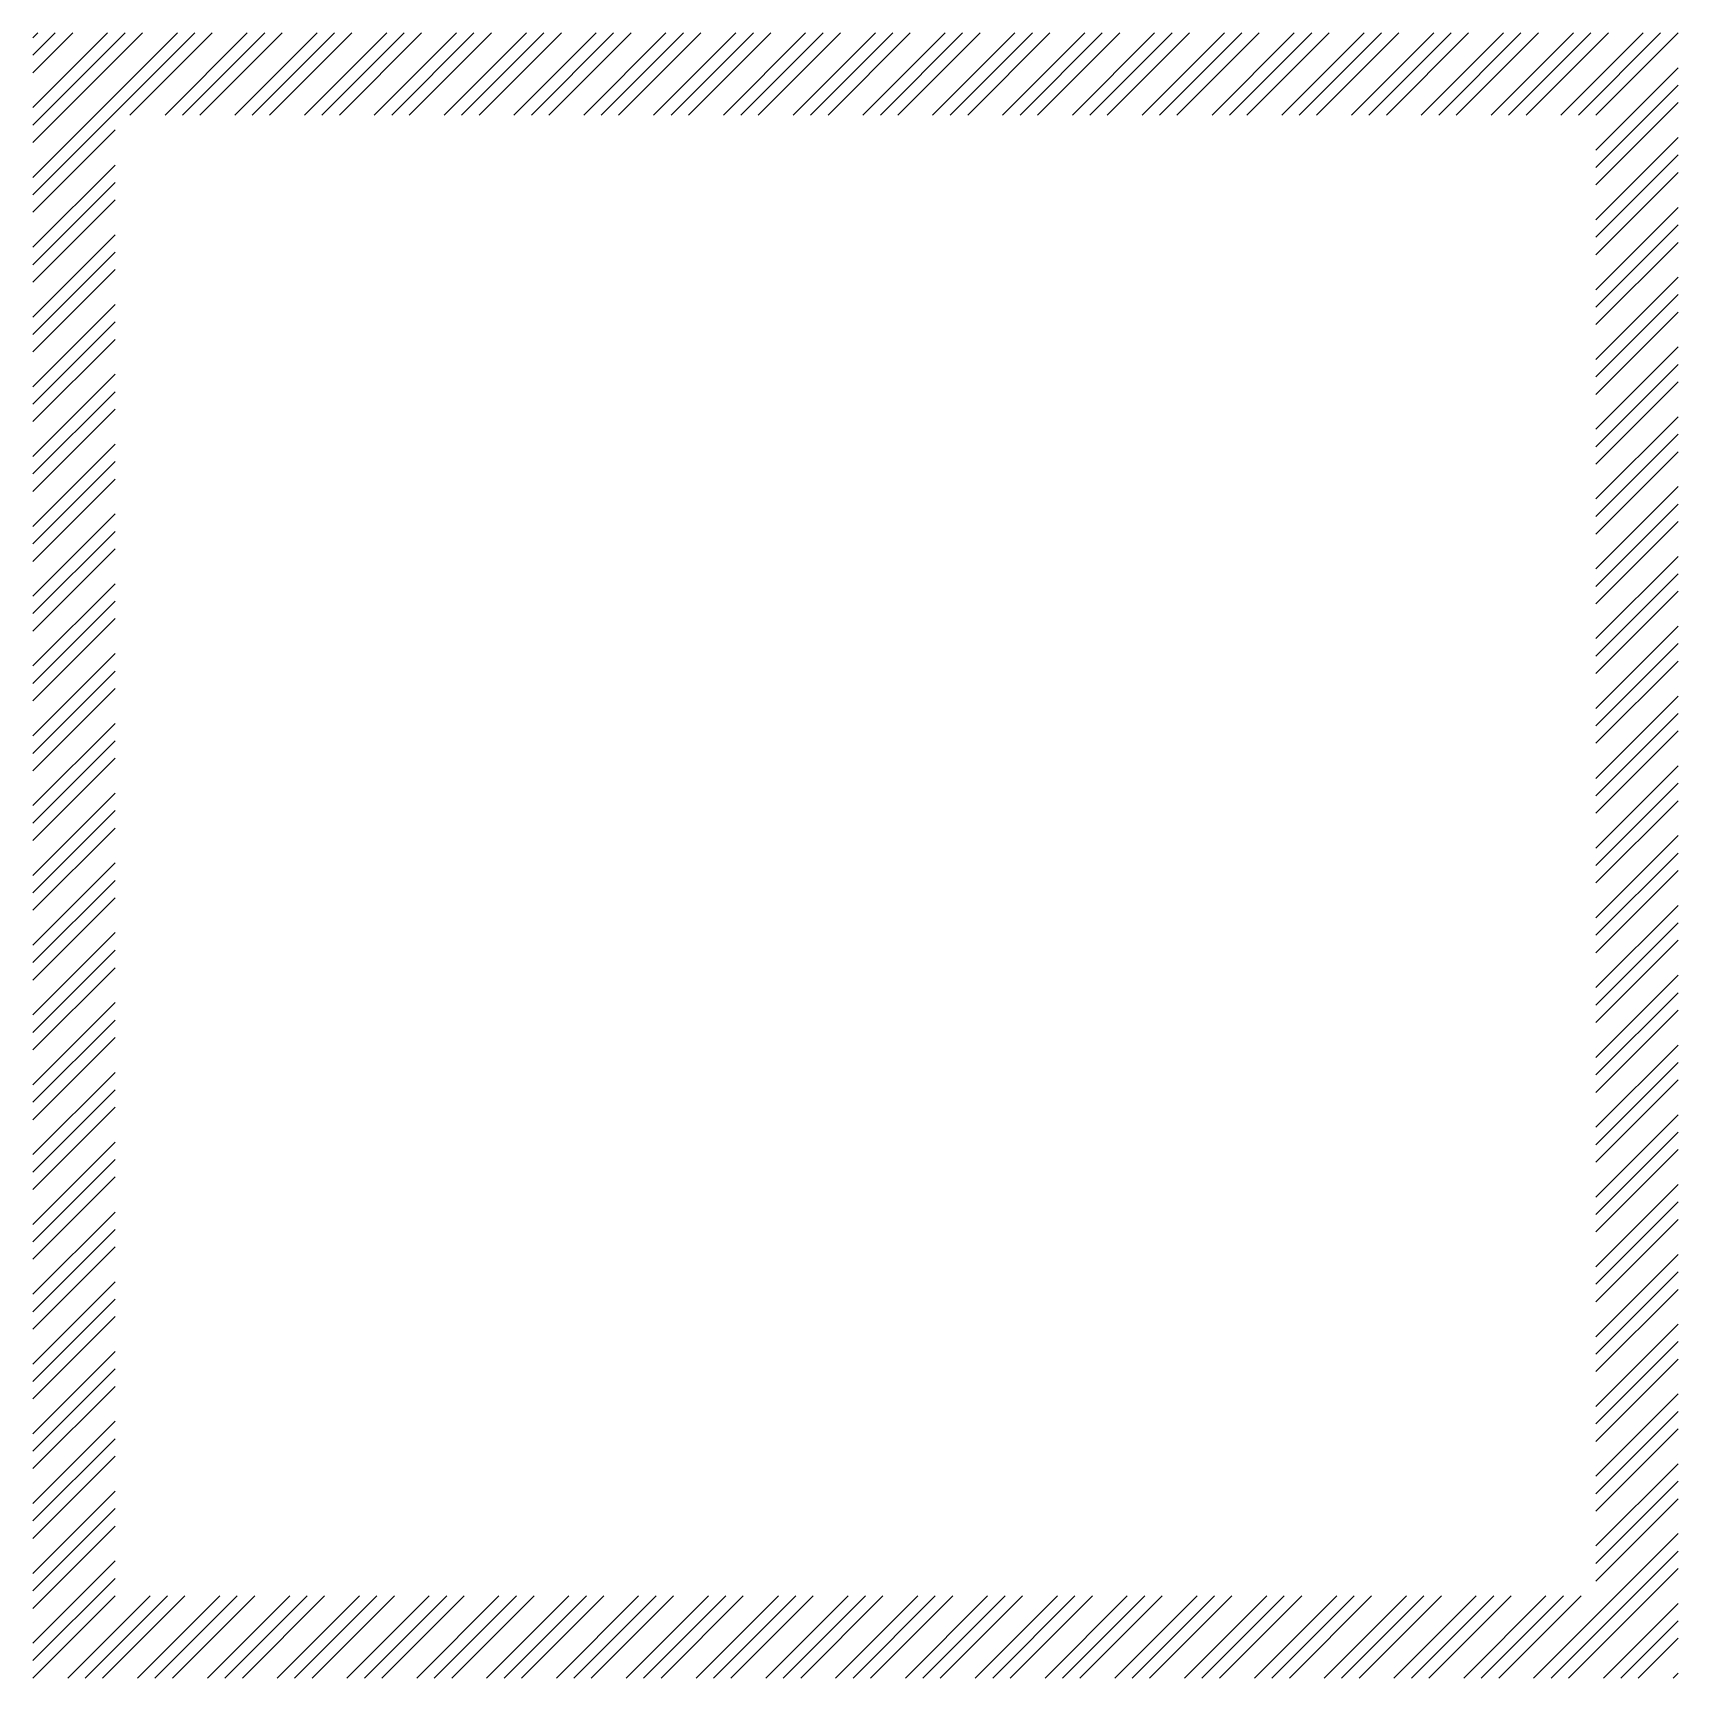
# Model space of a CAD drawing. Header units: millimetres. Extents: x 0 to 100, y 0 to 100.
import ezdxf

# ---------------------------------------------------------------- set-up
doc = ezdxf.new("R2010")
doc.units = ezdxf.units.MM
doc.linetypes.add('K5LT32768', pattern=[0])

msp = doc.modelspace()

# ---------------------------------------------------------------- linework, layer by layer
at = {"color": 7, "linetype": 'K5LT32768', "lineweight": 18}
for p, q in [((0, 93.34), (6.66, 100)), ((0, 97.58), (2.42, 100)), ((0, 90.16), (9.84, 100)), ((0, 94.4), (5.6, 100)), ((0, 98.64), (1.36, 100)), ((0, 91.22), (8.78, 100)), ((0, 95.46), (4.54, 100)), ((0, 99.7), (0.3, 100)), ((5.9, 95), (10.9, 100)), ((8.03, 95), (13.03, 100)), ((9.09, 95), (14.09, 100)), ((10.15, 95), (15.15, 100)), ((12.27, 95), (17.27, 100)), ((13.33, 95), (18.33, 100)), ((14.39, 95), (19.39, 100)), ((16.51, 95), (21.51, 100)), ((17.57, 95), (22.57, 100)), ((18.63, 95), (23.63, 100)), ((20.75, 95), (25.75, 100)), ((21.81, 95), (26.81, 100)), ((22.88, 95), (27.88, 100)), ((25, 95), (30, 100)), ((26.06, 95), (31.06, 100)), ((27.12, 95), (32.12, 100)), ((29.24, 95), (34.24, 100)), ((30.3, 95), (35.3, 100)), ((31.36, 95), (36.36, 100)), ((33.48, 95), (38.48, 100)), ((34.54, 95), (39.54, 100)), ((35.6, 95), (40.6, 100)), ((37.72, 95), (42.72, 100)), ((38.79, 95), (43.79, 100)), ((39.85, 95), (44.85, 100)), ((41.97, 95), (46.97, 100)), ((43.03, 95), (48.03, 100)), ((44.09, 95), (49.09, 100)), ((46.21, 95), (51.21, 100)), ((47.27, 95), (52.27, 100)), ((48.33, 95), (53.33, 100)), ((50.45, 95), (55.45, 100)), ((51.51, 95), (56.51, 100)), ((52.57, 95), (57.57, 100)), ((54.69, 95), (59.69, 100)), ((55.76, 95), (60.76, 100)), ((56.82, 95), (61.82, 100)), ((58.94, 95), (63.94, 100)), ((60, 95), (65, 100)), ((61.06, 95), (66.06, 100)), ((63.18, 95), (68.18, 100)), ((64.24, 95), (69.24, 100)), ((65.3, 95), (70.3, 100)), ((67.42, 95), (72.42, 100)), ((68.48, 95), (73.48, 100)), ((69.54, 95), (74.54, 100)), ((71.67, 95), (76.67, 100)), ((72.73, 95), (77.73, 100)), ((73.79, 95), (78.79, 100)), ((75.91, 95), (80.91, 100)), ((76.97, 95), (81.97, 100)), ((78.03, 95), (83.03, 100)), ((80.15, 95), (85.15, 100)), ((81.21, 95), (86.21, 100)), ((82.27, 95), (87.27, 100)), ((84.39, 95), (89.39, 100)), ((85.45, 95), (90.45, 100)), ((86.51, 95), (91.51, 100)), ((88.64, 95), (93.64, 100)), ((89.7, 95), (94.7, 100)), ((90.76, 95), (95.76, 100)), ((92.88, 95), (97.88, 100)), ((93.94, 95), (98.94, 100)), ((95, 95), (100, 100)), ((95, 92.88), (100, 97.88)), ((95, 91.82), (100, 96.82)), ((95, 90.76), (100, 95.76)), ((0, 89.1), (5, 94.1)), ((95, 88.64), (100, 93.64)), ((95, 87.58), (100, 92.58)), ((0, 86.97), (5, 91.97)), ((95, 86.51), (100, 91.51)), ((0, 85.91), (5, 90.91)), ((0, 84.85), (5, 89.85)), ((95, 84.39), (100, 89.39)), ((95, 83.33), (100, 88.33)), ((0, 82.73), (5, 87.73)), ((95, 82.27), (100, 87.27)), ((0, 81.67), (5, 86.67)), ((0, 80.61), (5, 85.61)), ((95, 80.15), (100, 85.15)), ((95, 79.09), (100, 84.09)), ((0, 78.49), (5, 83.49)), ((95, 78.03), (100, 83.03)), ((0, 77.43), (5, 82.43)), ((0, 76.37), (5, 81.37)), ((95, 75.91), (100, 80.91)), ((0, 74.25), (5, 79.25)), ((95, 74.85), (100, 79.85)), ((0, 73.19), (5, 78.19)), ((95, 73.79), (100, 78.79)), ((0, 72.12), (5, 77.12)), ((95, 71.67), (100, 76.67)), ((0, 70), (5, 75)), ((95, 70.6), (100, 75.6)), ((95, 69.54), (100, 74.54)), ((0, 68.94), (5, 73.94)), ((0, 67.88), (5, 72.88)), ((95, 67.42), (100, 72.42)), ((95, 66.36), (100, 71.36)), ((0, 65.76), (5, 70.76)), ((95, 65.3), (100, 70.3)), ((0, 64.7), (5, 69.7)), ((0, 63.64), (5, 68.64)), ((95, 63.18), (100, 68.18)), ((95, 62.12), (100, 67.12)), ((0, 61.52), (5, 66.52)), ((95, 61.06), (100, 66.06)), ((0, 60.46), (5, 65.46)), ((0, 59.4), (5, 64.4)), ((95, 58.94), (100, 63.94)), ((0, 57.28), (5, 62.28)), ((95, 57.88), (100, 62.88)), ((0, 56.21), (5, 61.21)), ((95, 56.82), (100, 61.82)), ((0, 55.15), (5, 60.15)), ((95, 54.69), (100, 59.69)), ((0, 53.03), (5, 58.03)), ((95, 53.63), (100, 58.63)), ((95, 52.57), (100, 57.57)), ((0, 51.97), (5, 56.97)), ((0, 50.91), (5, 55.91)), ((95, 50.45), (100, 55.45)), ((95, 49.39), (100, 54.39)), ((0, 48.79), (5, 53.79)), ((95, 48.33), (100, 53.33)), ((0, 47.73), (5, 52.73)), ((0, 46.67), (5, 51.67)), ((95, 46.21), (100, 51.21)), ((95, 45.15), (100, 50.15)), ((0, 44.55), (5, 49.55)), ((95, 44.09), (100, 49.09)), ((0, 43.49), (5, 48.49)), ((0, 42.43), (5, 47.43)), ((95, 41.97), (100, 46.97)), ((0, 40.31), (5, 45.31)), ((95, 40.91), (100, 45.91)), ((0, 39.24), (5, 44.24)), ((95, 39.85), (100, 44.85)), ((0, 38.18), (5, 43.18)), ((95, 37.72), (100, 42.72)), ((0, 36.06), (5, 41.06)), ((95, 36.66), (100, 41.66)), ((0, 35), (5, 40)), ((95, 35.6), (100, 40.6)), ((0, 33.94), (5, 38.94)), ((95, 33.48), (100, 38.48)), ((95, 32.42), (100, 37.42)), ((0, 31.82), (5, 36.82)), ((95, 31.36), (100, 36.36)), ((0, 30.76), (5, 35.76)), ((0, 29.7), (5, 34.7)), ((95, 29.24), (100, 34.24)), ((95, 28.18), (100, 33.18)), ((0, 27.58), (5, 32.58)), ((95, 27.12), (100, 32.12)), ((0, 26.52), (5, 31.52)), ((0, 25.46), (5, 30.46)), ((95, 25), (100, 30)), ((0, 23.33), (5, 28.33)), ((95, 23.94), (100, 28.94)), ((0, 22.27), (5, 27.27)), ((95, 22.88), (100, 27.88)), ((0, 21.21), (5, 26.21)), ((95, 20.75), (100, 25.75)), ((0, 19.09), (5, 24.09)), ((95, 19.69), (100, 24.69)), ((0, 18.03), (5, 23.03)), ((95, 18.63), (100, 23.63)), ((0, 16.97), (5, 21.97)), ((95, 16.51), (100, 21.51)), ((95, 15.45), (100, 20.45)), ((0, 14.85), (5, 19.85)), ((95, 14.39), (100, 19.39)), ((0, 13.79), (5, 18.79)), ((0, 12.73), (5, 17.73)), ((95, 12.27), (100, 17.27)), ((95, 11.21), (100, 16.21)), ((0, 10.61), (5, 15.61)), ((95, 10.15), (100, 15.15)), ((0, 9.55), (5, 14.55)), ((0, 8.49), (5, 13.49)), ((95, 8.03), (100, 13.03)), ((0, 6.36), (5, 11.36)), ((95, 6.97), (100, 11.97)), ((0, 5.3), (5, 10.3)), ((95, 5.9), (100, 10.9)), ((0, 4.24), (5, 9.24)), ((91.22, 0), (100, 8.78)), ((0, 2.12), (5, 7.12)), ((92.28, 0), (100, 7.72)), ((0, 1.06), (5, 6.06)), ((93.34, 0), (100, 6.66)), ((0, 0), (5, 5)), ((2.12, 0), (7.12, 5)), ((3.18, 0), (8.18, 5)), ((4.24, 0), (9.24, 5)), ((6.36, 0), (11.36, 5)), ((7.42, 0), (12.42, 5)), ((8.49, 0), (13.49, 5)), ((10.61, 0), (15.61, 5)), ((11.67, 0), (16.67, 5)), ((12.73, 0), (17.73, 5)), ((14.85, 0), (19.85, 5)), ((15.91, 0), (20.91, 5)), ((16.97, 0), (21.97, 5)), ((19.09, 0), (24.09, 5)), ((20.15, 0), (25.15, 5)), ((21.21, 0), (26.21, 5)), ((23.33, 0), (28.33, 5)), ((24.4, 0), (29.4, 5)), ((25.46, 0), (30.46, 5)), ((27.58, 0), (32.58, 5)), ((28.64, 0), (33.64, 5)), ((29.7, 0), (34.7, 5)), ((32.88, 0), (37.88, 5)), ((33.94, 0), (38.94, 5)), ((36.06, 0), (41.06, 5)), ((38.18, 0), (43.18, 5)), ((40.31, 0), (45.31, 5)), ((41.37, 0), (46.37, 5)), ((42.43, 0), (47.43, 5)), ((44.55, 0), (49.55, 5)), ((45.61, 0), (50.61, 5)), ((46.67, 0), (51.67, 5)), ((48.79, 0), (53.79, 5)), ((49.85, 0), (54.85, 5)), ((50.91, 0), (55.91, 5)), ((53.03, 0), (58.03, 5)), ((54.09, 0), (59.09, 5)), ((55.15, 0), (60.15, 5)), ((57.28, 0), (62.28, 5)), ((58.34, 0), (63.34, 5)), ((59.4, 0), (64.4, 5)), ((61.52, 0), (66.52, 5)), ((62.58, 0), (67.58, 5)), ((63.64, 0), (68.64, 5)), ((65.76, 0), (70.76, 5)), ((66.82, 0), (71.82, 5)), ((67.88, 0), (72.88, 5)), ((70, 0), (75, 5)), ((71.06, 0), (76.06, 5)), ((72.12, 0), (77.12, 5)), ((74.25, 0), (79.25, 5)), ((76.37, 0), (81.37, 5)), ((78.49, 0), (83.49, 5)), ((79.55, 0), (84.55, 5)), ((80.61, 0), (85.61, 5)), ((82.73, 0), (87.73, 5)), ((83.79, 0), (88.79, 5)), ((84.85, 0), (89.85, 5)), ((86.97, 0), (91.97, 5)), ((89.1, 0), (94.1, 5)), ((31.82, 0), (36.82, 5)), ((37.12, 0), (42.12, 5)), ((75.31, 0), (80.31, 5)), ((88.03, 0), (93.03, 5)), ((95.46, 0), (100, 4.54)), ((96.52, 0), (100, 3.48)), ((97.58, 0), (100, 2.42)), ((99.7, 0), (100, 0.3))]:
    msp.add_line(p, q, dxfattribs=at)

doc.saveas('drawing.dxf')
